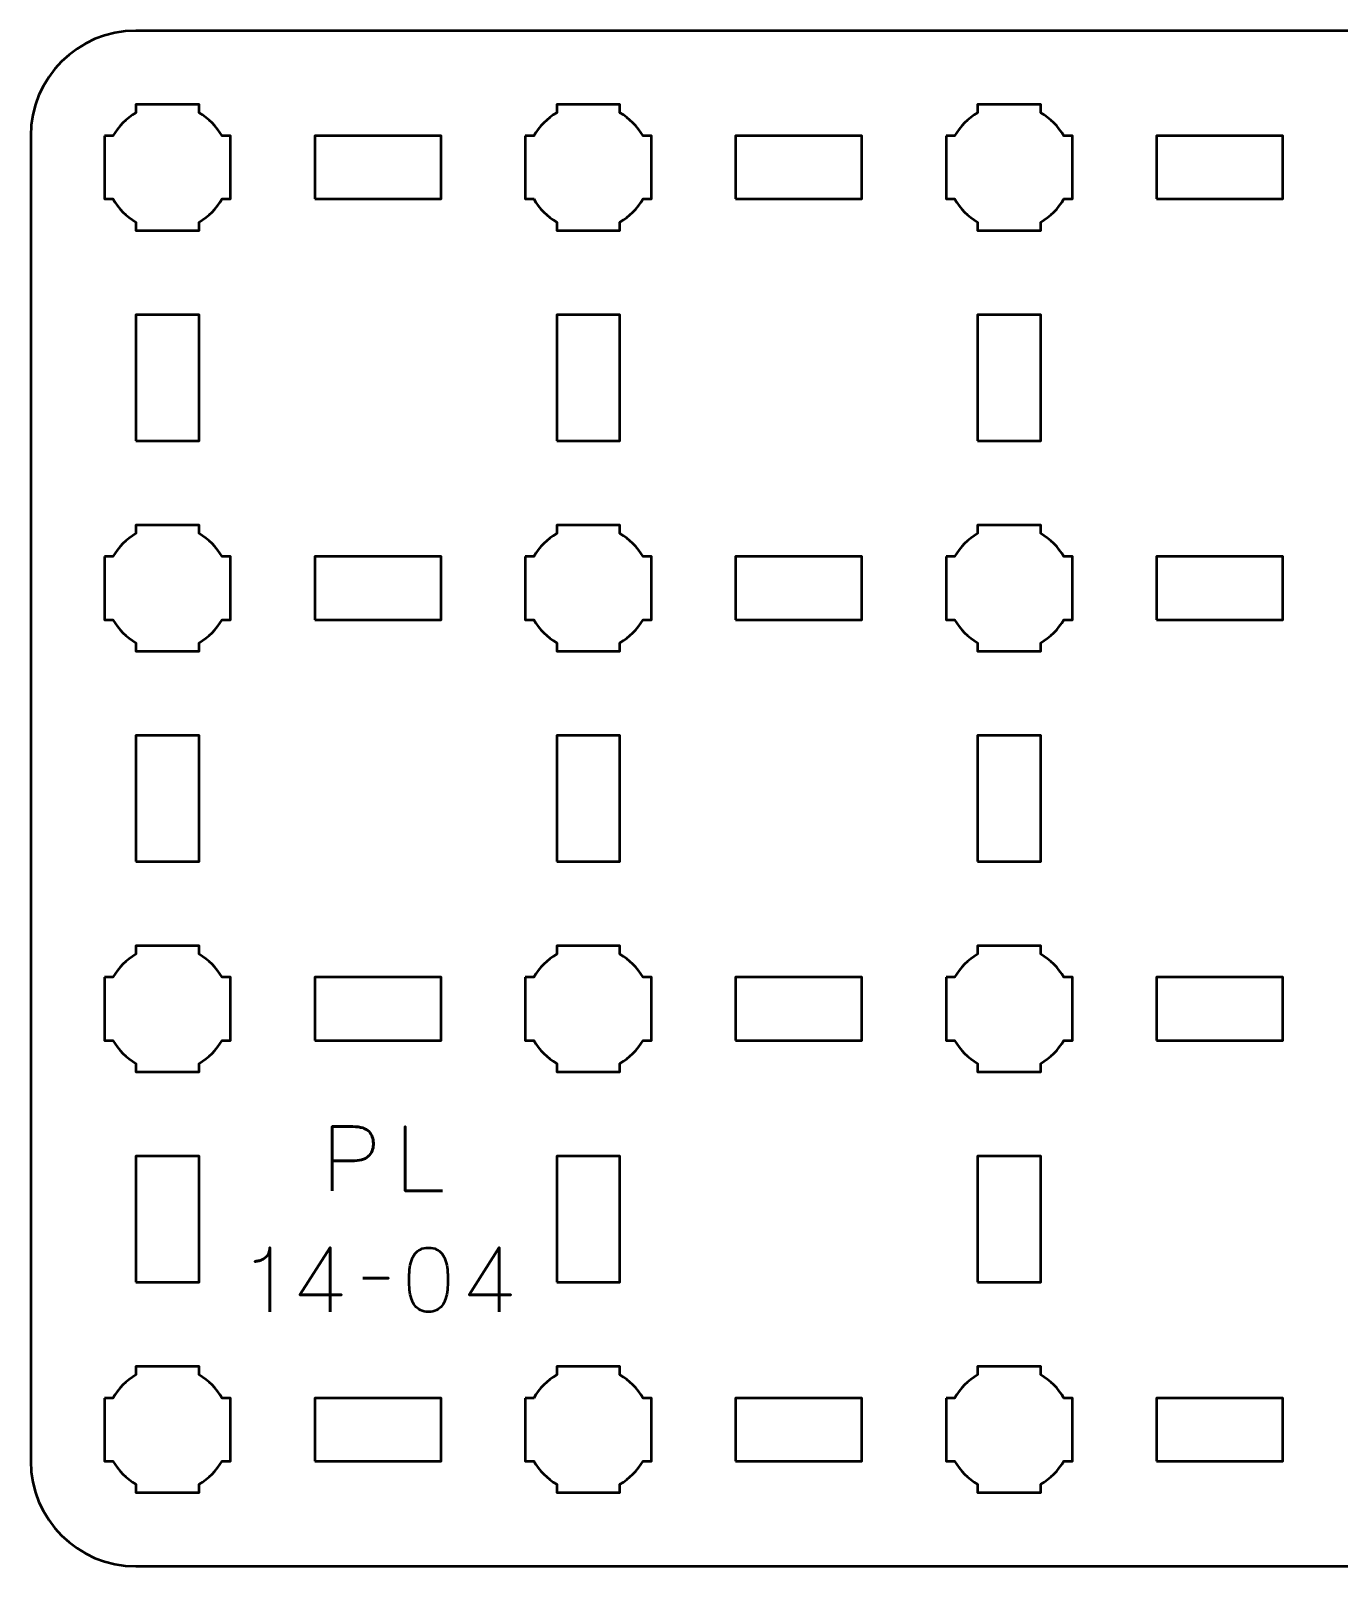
# Model space of a CAD drawing. Header units: centimetres. Extents: x -24.1 to 3.1, y -18.5 to -11.2.
# Drawn here: x -24.15 to -17.93, y -18.5 to -11.2 of the extents above; entities that cross this region are included whole.
import ezdxf

# ---------------------------------------------------------------- set-up
doc = ezdxf.new("R2010")
doc.units = ezdxf.units.CM
doc.header["$MEASUREMENT"] = 0
doc.layers.add('Layer 1', color=7, linetype='Continuous')

msp = doc.modelspace()

# ---------------------------------------------------------------- linework, layer by layer
at = {"layer": 'Layer 1', "lineweight": 53}
for points in [[(-22.8, -12), (-22.2, -12), (-22.2, -11.7), (-22.8, -11.7), (-22.8, -12)], [(-20.8, -12), (-20.2, -12), (-20.2, -11.7), (-20.8, -11.7), (-20.8, -12)], [(-18.8, -12), (-18.2, -12), (-18.2, -11.7), (-18.8, -11.7), (-18.8, -12)], [(-23.65, -13.15), (-23.35, -13.15), (-23.35, -12.55), (-23.65, -12.55), (-23.65, -13.15)], [(-21.65, -13.15), (-21.35, -13.15), (-21.35, -12.55), (-21.65, -12.55), (-21.65, -13.15)], [(-19.65, -13.15), (-19.35, -13.15), (-19.35, -12.55), (-19.65, -12.55), (-19.65, -13.15)], [(-22.8, -14), (-22.2, -14), (-22.2, -13.7), (-22.8, -13.7), (-22.8, -14)], [(-20.8, -14), (-20.2, -14), (-20.2, -13.7), (-20.8, -13.7), (-20.8, -14)], [(-18.8, -14), (-18.2, -14), (-18.2, -13.7), (-18.8, -13.7), (-18.8, -14)], [(-23.65, -15.15), (-23.35, -15.15), (-23.35, -14.55), (-23.65, -14.55), (-23.65, -15.15)], [(-21.65, -15.15), (-21.35, -15.15), (-21.35, -14.55), (-21.65, -14.55), (-21.65, -15.15)], [(-19.65, -15.15), (-19.35, -15.15), (-19.35, -14.55), (-19.65, -14.55), (-19.65, -15.15)], [(-22.8, -16), (-22.2, -16), (-22.2, -15.7), (-22.8, -15.7), (-22.8, -16)], [(-20.8, -16), (-20.2, -16), (-20.2, -15.7), (-20.8, -15.7), (-20.8, -16)], [(-18.8, -16), (-18.2, -16), (-18.2, -15.7), (-18.8, -15.7), (-18.8, -16)], [(-23.65, -17.15), (-23.35, -17.15), (-23.35, -16.55), (-23.65, -16.55), (-23.65, -17.15)], [(-21.65, -17.15), (-21.35, -17.15), (-21.35, -16.55), (-21.65, -16.55), (-21.65, -17.15)], [(-19.65, -17.15), (-19.35, -17.15), (-19.35, -16.55), (-19.65, -16.55), (-19.65, -17.15)], [(-22.8, -18), (-22.2, -18), (-22.2, -17.7), (-22.8, -17.7), (-22.8, -18)], [(-20.8, -18), (-20.2, -18), (-20.2, -17.7), (-20.8, -17.7), (-20.8, -18)], [(-18.8, -18), (-18.2, -18), (-18.2, -17.7), (-18.8, -17.7), (-18.8, -18)]]:
    msp.add_lwpolyline(points, close=True, dxfattribs=at)
for points, knots in [([(-24.15, -18), (-24.15, -18), (-24.15, -11.7), (-24.15, -11.7), (-24.15, -11.7), (-24.15, -11.42391), (-23.92609, -11.2), (-23.65, -11.2), (-23.65, -11.2), (-23.65, -11.2), (2.65, -11.2), (2.65, -11.2), (2.65, -11.2), (2.92609, -11.2), (3.15, -11.42391), (3.15, -11.7), (3.15, -11.7), (3.15, -11.7), (3.15, -18), (3.15, -18), (3.15, -18), (3.15, -18.27609), (2.92609, -18.5), (2.65, -18.5), (2.65, -18.5), (2.65, -18.5), (-23.65, -18.5), (-23.65, -18.5), (-23.65, -18.5), (-23.92609, -18.5), (-24.15, -18.27609), (-24.15, -18)], [0, 0, 0, 0, 0.125, 0.125, 0.125, 0.125, 0.25, 0.25, 0.25, 0.25, 0.375, 0.375, 0.375, 0.375, 0.5, 0.5, 0.5, 0.5, 0.625, 0.625, 0.625, 0.625, 0.75, 0.75, 0.75, 0.75, 0.875, 0.875, 0.875, 0.875, 1, 1, 1, 1]), ([(-23.8, -11.7), (-23.8, -11.7), (-23.75985, -11.7), (-23.75985, -11.7), (-23.75985, -11.7), (-23.7335, -11.65447), (-23.69553, -11.6165), (-23.65, -11.59015), (-23.65, -11.59015), (-23.65, -11.59015), (-23.65, -11.55), (-23.65, -11.55), (-23.65, -11.55), (-23.65, -11.55), (-23.5, -11.55), (-23.5, -11.55), (-23.5, -11.55), (-23.5, -11.55), (-23.35, -11.55), (-23.35, -11.55), (-23.35, -11.55), (-23.35, -11.55), (-23.35, -11.59015), (-23.35, -11.59015), (-23.35, -11.59015), (-23.30447, -11.6165), (-23.2665, -11.65447), (-23.24015, -11.7), (-23.24015, -11.7), (-23.24015, -11.7), (-23.2, -11.7), (-23.2, -11.7), (-23.2, -11.7), (-23.2, -11.7), (-23.2, -11.85), (-23.2, -11.85), (-23.2, -11.85), (-23.2, -11.85), (-23.2, -12), (-23.2, -12), (-23.2, -12), (-23.2, -12), (-23.24015, -12), (-23.24015, -12), (-23.24015, -12), (-23.2665, -12.04553), (-23.30447, -12.0835), (-23.35, -12.10985), (-23.35, -12.10985), (-23.35, -12.10985), (-23.35, -12.15), (-23.35, -12.15), (-23.35, -12.15), (-23.35, -12.15), (-23.5, -12.15), (-23.5, -12.15), (-23.5, -12.15), (-23.5, -12.15), (-23.65, -12.15), (-23.65, -12.15), (-23.65, -12.15), (-23.65, -12.15), (-23.65, -12.10985), (-23.65, -12.10985), (-23.65, -12.10985), (-23.69553, -12.0835), (-23.7335, -12.04553), (-23.75985, -12), (-23.75985, -12), (-23.75985, -12), (-23.8, -12), (-23.8, -12), (-23.8, -12), (-23.8, -12), (-23.8, -11.85), (-23.8, -11.85), (-23.8, -11.85), (-23.8, -11.85), (-23.8, -11.7), (-23.8, -11.7)], [0, 0, 0, 0, 0.05, 0.05, 0.05, 0.05, 0.1, 0.1, 0.1, 0.1, 0.15, 0.15, 0.15, 0.15, 0.2, 0.2, 0.2, 0.2, 0.25, 0.25, 0.25, 0.25, 0.3, 0.3, 0.3, 0.3, 0.35, 0.35, 0.35, 0.35, 0.4, 0.4, 0.4, 0.4, 0.45, 0.45, 0.45, 0.45, 0.5, 0.5, 0.5, 0.5, 0.55, 0.55, 0.55, 0.55, 0.6, 0.6, 0.6, 0.6, 0.65, 0.65, 0.65, 0.65, 0.7, 0.7, 0.7, 0.7, 0.75, 0.75, 0.75, 0.75, 0.8, 0.8, 0.8, 0.8, 0.85, 0.85, 0.85, 0.85, 0.9, 0.9, 0.9, 0.9, 0.95, 0.95, 0.95, 0.95, 1, 1, 1, 1]), ([(-21.8, -11.7), (-21.8, -11.7), (-21.75985, -11.7), (-21.75985, -11.7), (-21.75985, -11.7), (-21.7335, -11.65447), (-21.69553, -11.6165), (-21.65, -11.59015), (-21.65, -11.59015), (-21.65, -11.59015), (-21.65, -11.55), (-21.65, -11.55), (-21.65, -11.55), (-21.65, -11.55), (-21.5, -11.55), (-21.5, -11.55), (-21.5, -11.55), (-21.5, -11.55), (-21.35, -11.55), (-21.35, -11.55), (-21.35, -11.55), (-21.35, -11.55), (-21.35, -11.59015), (-21.35, -11.59015), (-21.35, -11.59015), (-21.30447, -11.6165), (-21.2665, -11.65447), (-21.24015, -11.7), (-21.24015, -11.7), (-21.24015, -11.7), (-21.2, -11.7), (-21.2, -11.7), (-21.2, -11.7), (-21.2, -11.7), (-21.2, -11.85), (-21.2, -11.85), (-21.2, -11.85), (-21.2, -11.85), (-21.2, -12), (-21.2, -12), (-21.2, -12), (-21.2, -12), (-21.24015, -12), (-21.24015, -12), (-21.24015, -12), (-21.2665, -12.04553), (-21.30447, -12.0835), (-21.35, -12.10985), (-21.35, -12.10985), (-21.35, -12.10985), (-21.35, -12.15), (-21.35, -12.15), (-21.35, -12.15), (-21.35, -12.15), (-21.5, -12.15), (-21.5, -12.15), (-21.5, -12.15), (-21.5, -12.15), (-21.65, -12.15), (-21.65, -12.15), (-21.65, -12.15), (-21.65, -12.15), (-21.65, -12.10985), (-21.65, -12.10985), (-21.65, -12.10985), (-21.69553, -12.0835), (-21.7335, -12.04553), (-21.75985, -12), (-21.75985, -12), (-21.75985, -12), (-21.8, -12), (-21.8, -12), (-21.8, -12), (-21.8, -12), (-21.8, -11.85), (-21.8, -11.85), (-21.8, -11.85), (-21.8, -11.85), (-21.8, -11.7), (-21.8, -11.7)], [0, 0, 0, 0, 0.05, 0.05, 0.05, 0.05, 0.1, 0.1, 0.1, 0.1, 0.15, 0.15, 0.15, 0.15, 0.2, 0.2, 0.2, 0.2, 0.25, 0.25, 0.25, 0.25, 0.3, 0.3, 0.3, 0.3, 0.35, 0.35, 0.35, 0.35, 0.4, 0.4, 0.4, 0.4, 0.45, 0.45, 0.45, 0.45, 0.5, 0.5, 0.5, 0.5, 0.55, 0.55, 0.55, 0.55, 0.6, 0.6, 0.6, 0.6, 0.65, 0.65, 0.65, 0.65, 0.7, 0.7, 0.7, 0.7, 0.75, 0.75, 0.75, 0.75, 0.8, 0.8, 0.8, 0.8, 0.85, 0.85, 0.85, 0.85, 0.9, 0.9, 0.9, 0.9, 0.95, 0.95, 0.95, 0.95, 1, 1, 1, 1]), ([(-19.8, -11.7), (-19.8, -11.7), (-19.75985, -11.7), (-19.75985, -11.7), (-19.75985, -11.7), (-19.7335, -11.65447), (-19.69553, -11.6165), (-19.65, -11.59015), (-19.65, -11.59015), (-19.65, -11.59015), (-19.65, -11.55), (-19.65, -11.55), (-19.65, -11.55), (-19.65, -11.55), (-19.5, -11.55), (-19.5, -11.55), (-19.5, -11.55), (-19.5, -11.55), (-19.35, -11.55), (-19.35, -11.55), (-19.35, -11.55), (-19.35, -11.55), (-19.35, -11.59015), (-19.35, -11.59015), (-19.35, -11.59015), (-19.30447, -11.6165), (-19.2665, -11.65447), (-19.24015, -11.7), (-19.24015, -11.7), (-19.24015, -11.7), (-19.2, -11.7), (-19.2, -11.7), (-19.2, -11.7), (-19.2, -11.7), (-19.2, -11.85), (-19.2, -11.85), (-19.2, -11.85), (-19.2, -11.85), (-19.2, -12), (-19.2, -12), (-19.2, -12), (-19.2, -12), (-19.24015, -12), (-19.24015, -12), (-19.24015, -12), (-19.2665, -12.04553), (-19.30447, -12.0835), (-19.35, -12.10985), (-19.35, -12.10985), (-19.35, -12.10985), (-19.35, -12.15), (-19.35, -12.15), (-19.35, -12.15), (-19.35, -12.15), (-19.5, -12.15), (-19.5, -12.15), (-19.5, -12.15), (-19.5, -12.15), (-19.65, -12.15), (-19.65, -12.15), (-19.65, -12.15), (-19.65, -12.15), (-19.65, -12.10985), (-19.65, -12.10985), (-19.65, -12.10985), (-19.69553, -12.0835), (-19.7335, -12.04553), (-19.75985, -12), (-19.75985, -12), (-19.75985, -12), (-19.8, -12), (-19.8, -12), (-19.8, -12), (-19.8, -12), (-19.8, -11.85), (-19.8, -11.85), (-19.8, -11.85), (-19.8, -11.85), (-19.8, -11.7), (-19.8, -11.7)], [0, 0, 0, 0, 0.05, 0.05, 0.05, 0.05, 0.1, 0.1, 0.1, 0.1, 0.15, 0.15, 0.15, 0.15, 0.2, 0.2, 0.2, 0.2, 0.25, 0.25, 0.25, 0.25, 0.3, 0.3, 0.3, 0.3, 0.35, 0.35, 0.35, 0.35, 0.4, 0.4, 0.4, 0.4, 0.45, 0.45, 0.45, 0.45, 0.5, 0.5, 0.5, 0.5, 0.55, 0.55, 0.55, 0.55, 0.6, 0.6, 0.6, 0.6, 0.65, 0.65, 0.65, 0.65, 0.7, 0.7, 0.7, 0.7, 0.75, 0.75, 0.75, 0.75, 0.8, 0.8, 0.8, 0.8, 0.85, 0.85, 0.85, 0.85, 0.9, 0.9, 0.9, 0.9, 0.95, 0.95, 0.95, 0.95, 1, 1, 1, 1]), ([(-23.8, -13.7), (-23.8, -13.7), (-23.75985, -13.7), (-23.75985, -13.7), (-23.75985, -13.7), (-23.7335, -13.65447), (-23.69553, -13.6165), (-23.65, -13.59015), (-23.65, -13.59015), (-23.65, -13.59015), (-23.65, -13.55), (-23.65, -13.55), (-23.65, -13.55), (-23.65, -13.55), (-23.5, -13.55), (-23.5, -13.55), (-23.5, -13.55), (-23.5, -13.55), (-23.35, -13.55), (-23.35, -13.55), (-23.35, -13.55), (-23.35, -13.55), (-23.35, -13.59015), (-23.35, -13.59015), (-23.35, -13.59015), (-23.30447, -13.6165), (-23.2665, -13.65447), (-23.24015, -13.7), (-23.24015, -13.7), (-23.24015, -13.7), (-23.2, -13.7), (-23.2, -13.7), (-23.2, -13.7), (-23.2, -13.7), (-23.2, -13.85), (-23.2, -13.85), (-23.2, -13.85), (-23.2, -13.85), (-23.2, -14), (-23.2, -14), (-23.2, -14), (-23.2, -14), (-23.24015, -14), (-23.24015, -14), (-23.24015, -14), (-23.2665, -14.04553), (-23.30447, -14.0835), (-23.35, -14.10985), (-23.35, -14.10985), (-23.35, -14.10985), (-23.35, -14.15), (-23.35, -14.15), (-23.35, -14.15), (-23.35, -14.15), (-23.5, -14.15), (-23.5, -14.15), (-23.5, -14.15), (-23.5, -14.15), (-23.65, -14.15), (-23.65, -14.15), (-23.65, -14.15), (-23.65, -14.15), (-23.65, -14.10985), (-23.65, -14.10985), (-23.65, -14.10985), (-23.69553, -14.0835), (-23.7335, -14.04553), (-23.75985, -14), (-23.75985, -14), (-23.75985, -14), (-23.8, -14), (-23.8, -14), (-23.8, -14), (-23.8, -14), (-23.8, -13.85), (-23.8, -13.85), (-23.8, -13.85), (-23.8, -13.85), (-23.8, -13.7), (-23.8, -13.7)], [0, 0, 0, 0, 0.05, 0.05, 0.05, 0.05, 0.1, 0.1, 0.1, 0.1, 0.15, 0.15, 0.15, 0.15, 0.2, 0.2, 0.2, 0.2, 0.25, 0.25, 0.25, 0.25, 0.3, 0.3, 0.3, 0.3, 0.35, 0.35, 0.35, 0.35, 0.4, 0.4, 0.4, 0.4, 0.45, 0.45, 0.45, 0.45, 0.5, 0.5, 0.5, 0.5, 0.55, 0.55, 0.55, 0.55, 0.6, 0.6, 0.6, 0.6, 0.65, 0.65, 0.65, 0.65, 0.7, 0.7, 0.7, 0.7, 0.75, 0.75, 0.75, 0.75, 0.8, 0.8, 0.8, 0.8, 0.85, 0.85, 0.85, 0.85, 0.9, 0.9, 0.9, 0.9, 0.95, 0.95, 0.95, 0.95, 1, 1, 1, 1]), ([(-21.8, -13.7), (-21.8, -13.7), (-21.75985, -13.7), (-21.75985, -13.7), (-21.75985, -13.7), (-21.7335, -13.65447), (-21.69553, -13.6165), (-21.65, -13.59015), (-21.65, -13.59015), (-21.65, -13.59015), (-21.65, -13.55), (-21.65, -13.55), (-21.65, -13.55), (-21.65, -13.55), (-21.5, -13.55), (-21.5, -13.55), (-21.5, -13.55), (-21.5, -13.55), (-21.35, -13.55), (-21.35, -13.55), (-21.35, -13.55), (-21.35, -13.55), (-21.35, -13.59015), (-21.35, -13.59015), (-21.35, -13.59015), (-21.30447, -13.6165), (-21.2665, -13.65447), (-21.24015, -13.7), (-21.24015, -13.7), (-21.24015, -13.7), (-21.2, -13.7), (-21.2, -13.7), (-21.2, -13.7), (-21.2, -13.7), (-21.2, -13.85), (-21.2, -13.85), (-21.2, -13.85), (-21.2, -13.85), (-21.2, -14), (-21.2, -14), (-21.2, -14), (-21.2, -14), (-21.24015, -14), (-21.24015, -14), (-21.24015, -14), (-21.2665, -14.04553), (-21.30447, -14.0835), (-21.35, -14.10985), (-21.35, -14.10985), (-21.35, -14.10985), (-21.35, -14.15), (-21.35, -14.15), (-21.35, -14.15), (-21.35, -14.15), (-21.5, -14.15), (-21.5, -14.15), (-21.5, -14.15), (-21.5, -14.15), (-21.65, -14.15), (-21.65, -14.15), (-21.65, -14.15), (-21.65, -14.15), (-21.65, -14.10985), (-21.65, -14.10985), (-21.65, -14.10985), (-21.69553, -14.0835), (-21.7335, -14.04553), (-21.75985, -14), (-21.75985, -14), (-21.75985, -14), (-21.8, -14), (-21.8, -14), (-21.8, -14), (-21.8, -14), (-21.8, -13.85), (-21.8, -13.85), (-21.8, -13.85), (-21.8, -13.85), (-21.8, -13.7), (-21.8, -13.7)], [0, 0, 0, 0, 0.05, 0.05, 0.05, 0.05, 0.1, 0.1, 0.1, 0.1, 0.15, 0.15, 0.15, 0.15, 0.2, 0.2, 0.2, 0.2, 0.25, 0.25, 0.25, 0.25, 0.3, 0.3, 0.3, 0.3, 0.35, 0.35, 0.35, 0.35, 0.4, 0.4, 0.4, 0.4, 0.45, 0.45, 0.45, 0.45, 0.5, 0.5, 0.5, 0.5, 0.55, 0.55, 0.55, 0.55, 0.6, 0.6, 0.6, 0.6, 0.65, 0.65, 0.65, 0.65, 0.7, 0.7, 0.7, 0.7, 0.75, 0.75, 0.75, 0.75, 0.8, 0.8, 0.8, 0.8, 0.85, 0.85, 0.85, 0.85, 0.9, 0.9, 0.9, 0.9, 0.95, 0.95, 0.95, 0.95, 1, 1, 1, 1]), ([(-19.8, -13.7), (-19.8, -13.7), (-19.75985, -13.7), (-19.75985, -13.7), (-19.75985, -13.7), (-19.7335, -13.65447), (-19.69553, -13.6165), (-19.65, -13.59015), (-19.65, -13.59015), (-19.65, -13.59015), (-19.65, -13.55), (-19.65, -13.55), (-19.65, -13.55), (-19.65, -13.55), (-19.5, -13.55), (-19.5, -13.55), (-19.5, -13.55), (-19.5, -13.55), (-19.35, -13.55), (-19.35, -13.55), (-19.35, -13.55), (-19.35, -13.55), (-19.35, -13.59015), (-19.35, -13.59015), (-19.35, -13.59015), (-19.30447, -13.6165), (-19.2665, -13.65447), (-19.24015, -13.7), (-19.24015, -13.7), (-19.24015, -13.7), (-19.2, -13.7), (-19.2, -13.7), (-19.2, -13.7), (-19.2, -13.7), (-19.2, -13.85), (-19.2, -13.85), (-19.2, -13.85), (-19.2, -13.85), (-19.2, -14), (-19.2, -14), (-19.2, -14), (-19.2, -14), (-19.24015, -14), (-19.24015, -14), (-19.24015, -14), (-19.2665, -14.04553), (-19.30447, -14.0835), (-19.35, -14.10985), (-19.35, -14.10985), (-19.35, -14.10985), (-19.35, -14.15), (-19.35, -14.15), (-19.35, -14.15), (-19.35, -14.15), (-19.5, -14.15), (-19.5, -14.15), (-19.5, -14.15), (-19.5, -14.15), (-19.65, -14.15), (-19.65, -14.15), (-19.65, -14.15), (-19.65, -14.15), (-19.65, -14.10985), (-19.65, -14.10985), (-19.65, -14.10985), (-19.69553, -14.0835), (-19.7335, -14.04553), (-19.75985, -14), (-19.75985, -14), (-19.75985, -14), (-19.8, -14), (-19.8, -14), (-19.8, -14), (-19.8, -14), (-19.8, -13.85), (-19.8, -13.85), (-19.8, -13.85), (-19.8, -13.85), (-19.8, -13.7), (-19.8, -13.7)], [0, 0, 0, 0, 0.05, 0.05, 0.05, 0.05, 0.1, 0.1, 0.1, 0.1, 0.15, 0.15, 0.15, 0.15, 0.2, 0.2, 0.2, 0.2, 0.25, 0.25, 0.25, 0.25, 0.3, 0.3, 0.3, 0.3, 0.35, 0.35, 0.35, 0.35, 0.4, 0.4, 0.4, 0.4, 0.45, 0.45, 0.45, 0.45, 0.5, 0.5, 0.5, 0.5, 0.55, 0.55, 0.55, 0.55, 0.6, 0.6, 0.6, 0.6, 0.65, 0.65, 0.65, 0.65, 0.7, 0.7, 0.7, 0.7, 0.75, 0.75, 0.75, 0.75, 0.8, 0.8, 0.8, 0.8, 0.85, 0.85, 0.85, 0.85, 0.9, 0.9, 0.9, 0.9, 0.95, 0.95, 0.95, 0.95, 1, 1, 1, 1]), ([(-23.8, -15.7), (-23.8, -15.7), (-23.75985, -15.7), (-23.75985, -15.7), (-23.75985, -15.7), (-23.7335, -15.65447), (-23.69553, -15.6165), (-23.65, -15.59015), (-23.65, -15.59015), (-23.65, -15.59015), (-23.65, -15.55), (-23.65, -15.55), (-23.65, -15.55), (-23.65, -15.55), (-23.5, -15.55), (-23.5, -15.55), (-23.5, -15.55), (-23.5, -15.55), (-23.35, -15.55), (-23.35, -15.55), (-23.35, -15.55), (-23.35, -15.55), (-23.35, -15.59015), (-23.35, -15.59015), (-23.35, -15.59015), (-23.30447, -15.6165), (-23.2665, -15.65447), (-23.24015, -15.7), (-23.24015, -15.7), (-23.24015, -15.7), (-23.2, -15.7), (-23.2, -15.7), (-23.2, -15.7), (-23.2, -15.7), (-23.2, -15.85), (-23.2, -15.85), (-23.2, -15.85), (-23.2, -15.85), (-23.2, -16), (-23.2, -16), (-23.2, -16), (-23.2, -16), (-23.24015, -16), (-23.24015, -16), (-23.24015, -16), (-23.2665, -16.04553), (-23.30447, -16.0835), (-23.35, -16.10985), (-23.35, -16.10985), (-23.35, -16.10985), (-23.35, -16.15), (-23.35, -16.15), (-23.35, -16.15), (-23.35, -16.15), (-23.5, -16.15), (-23.5, -16.15), (-23.5, -16.15), (-23.5, -16.15), (-23.65, -16.15), (-23.65, -16.15), (-23.65, -16.15), (-23.65, -16.15), (-23.65, -16.10985), (-23.65, -16.10985), (-23.65, -16.10985), (-23.69553, -16.0835), (-23.7335, -16.04553), (-23.75985, -16), (-23.75985, -16), (-23.75985, -16), (-23.8, -16), (-23.8, -16), (-23.8, -16), (-23.8, -16), (-23.8, -15.85), (-23.8, -15.85), (-23.8, -15.85), (-23.8, -15.85), (-23.8, -15.7), (-23.8, -15.7)], [0, 0, 0, 0, 0.05, 0.05, 0.05, 0.05, 0.1, 0.1, 0.1, 0.1, 0.15, 0.15, 0.15, 0.15, 0.2, 0.2, 0.2, 0.2, 0.25, 0.25, 0.25, 0.25, 0.3, 0.3, 0.3, 0.3, 0.35, 0.35, 0.35, 0.35, 0.4, 0.4, 0.4, 0.4, 0.45, 0.45, 0.45, 0.45, 0.5, 0.5, 0.5, 0.5, 0.55, 0.55, 0.55, 0.55, 0.6, 0.6, 0.6, 0.6, 0.65, 0.65, 0.65, 0.65, 0.7, 0.7, 0.7, 0.7, 0.75, 0.75, 0.75, 0.75, 0.8, 0.8, 0.8, 0.8, 0.85, 0.85, 0.85, 0.85, 0.9, 0.9, 0.9, 0.9, 0.95, 0.95, 0.95, 0.95, 1, 1, 1, 1]), ([(-21.8, -15.7), (-21.8, -15.7), (-21.75985, -15.7), (-21.75985, -15.7), (-21.75985, -15.7), (-21.7335, -15.65447), (-21.69553, -15.6165), (-21.65, -15.59015), (-21.65, -15.59015), (-21.65, -15.59015), (-21.65, -15.55), (-21.65, -15.55), (-21.65, -15.55), (-21.65, -15.55), (-21.5, -15.55), (-21.5, -15.55), (-21.5, -15.55), (-21.5, -15.55), (-21.35, -15.55), (-21.35, -15.55), (-21.35, -15.55), (-21.35, -15.55), (-21.35, -15.59015), (-21.35, -15.59015), (-21.35, -15.59015), (-21.30447, -15.6165), (-21.2665, -15.65447), (-21.24015, -15.7), (-21.24015, -15.7), (-21.24015, -15.7), (-21.2, -15.7), (-21.2, -15.7), (-21.2, -15.7), (-21.2, -15.7), (-21.2, -15.85), (-21.2, -15.85), (-21.2, -15.85), (-21.2, -15.85), (-21.2, -16), (-21.2, -16), (-21.2, -16), (-21.2, -16), (-21.24015, -16), (-21.24015, -16), (-21.24015, -16), (-21.2665, -16.04553), (-21.30447, -16.0835), (-21.35, -16.10985), (-21.35, -16.10985), (-21.35, -16.10985), (-21.35, -16.15), (-21.35, -16.15), (-21.35, -16.15), (-21.35, -16.15), (-21.5, -16.15), (-21.5, -16.15), (-21.5, -16.15), (-21.5, -16.15), (-21.65, -16.15), (-21.65, -16.15), (-21.65, -16.15), (-21.65, -16.15), (-21.65, -16.10985), (-21.65, -16.10985), (-21.65, -16.10985), (-21.69553, -16.0835), (-21.7335, -16.04553), (-21.75985, -16), (-21.75985, -16), (-21.75985, -16), (-21.8, -16), (-21.8, -16), (-21.8, -16), (-21.8, -16), (-21.8, -15.85), (-21.8, -15.85), (-21.8, -15.85), (-21.8, -15.85), (-21.8, -15.7), (-21.8, -15.7)], [0, 0, 0, 0, 0.05, 0.05, 0.05, 0.05, 0.1, 0.1, 0.1, 0.1, 0.15, 0.15, 0.15, 0.15, 0.2, 0.2, 0.2, 0.2, 0.25, 0.25, 0.25, 0.25, 0.3, 0.3, 0.3, 0.3, 0.35, 0.35, 0.35, 0.35, 0.4, 0.4, 0.4, 0.4, 0.45, 0.45, 0.45, 0.45, 0.5, 0.5, 0.5, 0.5, 0.55, 0.55, 0.55, 0.55, 0.6, 0.6, 0.6, 0.6, 0.65, 0.65, 0.65, 0.65, 0.7, 0.7, 0.7, 0.7, 0.75, 0.75, 0.75, 0.75, 0.8, 0.8, 0.8, 0.8, 0.85, 0.85, 0.85, 0.85, 0.9, 0.9, 0.9, 0.9, 0.95, 0.95, 0.95, 0.95, 1, 1, 1, 1]), ([(-19.8, -15.7), (-19.8, -15.7), (-19.75985, -15.7), (-19.75985, -15.7), (-19.75985, -15.7), (-19.7335, -15.65447), (-19.69553, -15.6165), (-19.65, -15.59015), (-19.65, -15.59015), (-19.65, -15.59015), (-19.65, -15.55), (-19.65, -15.55), (-19.65, -15.55), (-19.65, -15.55), (-19.5, -15.55), (-19.5, -15.55), (-19.5, -15.55), (-19.5, -15.55), (-19.35, -15.55), (-19.35, -15.55), (-19.35, -15.55), (-19.35, -15.55), (-19.35, -15.59015), (-19.35, -15.59015), (-19.35, -15.59015), (-19.30447, -15.6165), (-19.2665, -15.65447), (-19.24015, -15.7), (-19.24015, -15.7), (-19.24015, -15.7), (-19.2, -15.7), (-19.2, -15.7), (-19.2, -15.7), (-19.2, -15.7), (-19.2, -15.85), (-19.2, -15.85), (-19.2, -15.85), (-19.2, -15.85), (-19.2, -16), (-19.2, -16), (-19.2, -16), (-19.2, -16), (-19.24015, -16), (-19.24015, -16), (-19.24015, -16), (-19.2665, -16.04553), (-19.30447, -16.0835), (-19.35, -16.10985), (-19.35, -16.10985), (-19.35, -16.10985), (-19.35, -16.15), (-19.35, -16.15), (-19.35, -16.15), (-19.35, -16.15), (-19.5, -16.15), (-19.5, -16.15), (-19.5, -16.15), (-19.5, -16.15), (-19.65, -16.15), (-19.65, -16.15), (-19.65, -16.15), (-19.65, -16.15), (-19.65, -16.10985), (-19.65, -16.10985), (-19.65, -16.10985), (-19.69553, -16.0835), (-19.7335, -16.04553), (-19.75985, -16), (-19.75985, -16), (-19.75985, -16), (-19.8, -16), (-19.8, -16), (-19.8, -16), (-19.8, -16), (-19.8, -15.85), (-19.8, -15.85), (-19.8, -15.85), (-19.8, -15.85), (-19.8, -15.7), (-19.8, -15.7)], [0, 0, 0, 0, 0.05, 0.05, 0.05, 0.05, 0.1, 0.1, 0.1, 0.1, 0.15, 0.15, 0.15, 0.15, 0.2, 0.2, 0.2, 0.2, 0.25, 0.25, 0.25, 0.25, 0.3, 0.3, 0.3, 0.3, 0.35, 0.35, 0.35, 0.35, 0.4, 0.4, 0.4, 0.4, 0.45, 0.45, 0.45, 0.45, 0.5, 0.5, 0.5, 0.5, 0.55, 0.55, 0.55, 0.55, 0.6, 0.6, 0.6, 0.6, 0.65, 0.65, 0.65, 0.65, 0.7, 0.7, 0.7, 0.7, 0.75, 0.75, 0.75, 0.75, 0.8, 0.8, 0.8, 0.8, 0.85, 0.85, 0.85, 0.85, 0.9, 0.9, 0.9, 0.9, 0.95, 0.95, 0.95, 0.95, 1, 1, 1, 1]), ([(-23.8, -17.7), (-23.8, -17.7), (-23.75985, -17.7), (-23.75985, -17.7), (-23.75985, -17.7), (-23.7335, -17.65447), (-23.69553, -17.6165), (-23.65, -17.59015), (-23.65, -17.59015), (-23.65, -17.59015), (-23.65, -17.55), (-23.65, -17.55), (-23.65, -17.55), (-23.65, -17.55), (-23.5, -17.55), (-23.5, -17.55), (-23.5, -17.55), (-23.5, -17.55), (-23.35, -17.55), (-23.35, -17.55), (-23.35, -17.55), (-23.35, -17.55), (-23.35, -17.59015), (-23.35, -17.59015), (-23.35, -17.59015), (-23.30447, -17.6165), (-23.2665, -17.65447), (-23.24015, -17.7), (-23.24015, -17.7), (-23.24015, -17.7), (-23.2, -17.7), (-23.2, -17.7), (-23.2, -17.7), (-23.2, -17.7), (-23.2, -17.85), (-23.2, -17.85), (-23.2, -17.85), (-23.2, -17.85), (-23.2, -18), (-23.2, -18), (-23.2, -18), (-23.2, -18), (-23.24015, -18), (-23.24015, -18), (-23.24015, -18), (-23.2665, -18.04553), (-23.30447, -18.0835), (-23.35, -18.10985), (-23.35, -18.10985), (-23.35, -18.10985), (-23.35, -18.15), (-23.35, -18.15), (-23.35, -18.15), (-23.35, -18.15), (-23.5, -18.15), (-23.5, -18.15), (-23.5, -18.15), (-23.5, -18.15), (-23.65, -18.15), (-23.65, -18.15), (-23.65, -18.15), (-23.65, -18.15), (-23.65, -18.10985), (-23.65, -18.10985), (-23.65, -18.10985), (-23.69553, -18.0835), (-23.7335, -18.04553), (-23.75985, -18), (-23.75985, -18), (-23.75985, -18), (-23.8, -18), (-23.8, -18), (-23.8, -18), (-23.8, -18), (-23.8, -17.85), (-23.8, -17.85), (-23.8, -17.85), (-23.8, -17.85), (-23.8, -17.7), (-23.8, -17.7)], [0, 0, 0, 0, 0.05, 0.05, 0.05, 0.05, 0.1, 0.1, 0.1, 0.1, 0.15, 0.15, 0.15, 0.15, 0.2, 0.2, 0.2, 0.2, 0.25, 0.25, 0.25, 0.25, 0.3, 0.3, 0.3, 0.3, 0.35, 0.35, 0.35, 0.35, 0.4, 0.4, 0.4, 0.4, 0.45, 0.45, 0.45, 0.45, 0.5, 0.5, 0.5, 0.5, 0.55, 0.55, 0.55, 0.55, 0.6, 0.6, 0.6, 0.6, 0.65, 0.65, 0.65, 0.65, 0.7, 0.7, 0.7, 0.7, 0.75, 0.75, 0.75, 0.75, 0.8, 0.8, 0.8, 0.8, 0.85, 0.85, 0.85, 0.85, 0.9, 0.9, 0.9, 0.9, 0.95, 0.95, 0.95, 0.95, 1, 1, 1, 1]), ([(-21.8, -17.7), (-21.8, -17.7), (-21.75985, -17.7), (-21.75985, -17.7), (-21.75985, -17.7), (-21.7335, -17.65447), (-21.69553, -17.6165), (-21.65, -17.59015), (-21.65, -17.59015), (-21.65, -17.59015), (-21.65, -17.55), (-21.65, -17.55), (-21.65, -17.55), (-21.65, -17.55), (-21.5, -17.55), (-21.5, -17.55), (-21.5, -17.55), (-21.5, -17.55), (-21.35, -17.55), (-21.35, -17.55), (-21.35, -17.55), (-21.35, -17.55), (-21.35, -17.59015), (-21.35, -17.59015), (-21.35, -17.59015), (-21.30447, -17.6165), (-21.2665, -17.65447), (-21.24015, -17.7), (-21.24015, -17.7), (-21.24015, -17.7), (-21.2, -17.7), (-21.2, -17.7), (-21.2, -17.7), (-21.2, -17.7), (-21.2, -17.85), (-21.2, -17.85), (-21.2, -17.85), (-21.2, -17.85), (-21.2, -18), (-21.2, -18), (-21.2, -18), (-21.2, -18), (-21.24015, -18), (-21.24015, -18), (-21.24015, -18), (-21.2665, -18.04553), (-21.30447, -18.0835), (-21.35, -18.10985), (-21.35, -18.10985), (-21.35, -18.10985), (-21.35, -18.15), (-21.35, -18.15), (-21.35, -18.15), (-21.35, -18.15), (-21.5, -18.15), (-21.5, -18.15), (-21.5, -18.15), (-21.5, -18.15), (-21.65, -18.15), (-21.65, -18.15), (-21.65, -18.15), (-21.65, -18.15), (-21.65, -18.10985), (-21.65, -18.10985), (-21.65, -18.10985), (-21.69553, -18.0835), (-21.7335, -18.04553), (-21.75985, -18), (-21.75985, -18), (-21.75985, -18), (-21.8, -18), (-21.8, -18), (-21.8, -18), (-21.8, -18), (-21.8, -17.85), (-21.8, -17.85), (-21.8, -17.85), (-21.8, -17.85), (-21.8, -17.7), (-21.8, -17.7)], [0, 0, 0, 0, 0.05, 0.05, 0.05, 0.05, 0.1, 0.1, 0.1, 0.1, 0.15, 0.15, 0.15, 0.15, 0.2, 0.2, 0.2, 0.2, 0.25, 0.25, 0.25, 0.25, 0.3, 0.3, 0.3, 0.3, 0.35, 0.35, 0.35, 0.35, 0.4, 0.4, 0.4, 0.4, 0.45, 0.45, 0.45, 0.45, 0.5, 0.5, 0.5, 0.5, 0.55, 0.55, 0.55, 0.55, 0.6, 0.6, 0.6, 0.6, 0.65, 0.65, 0.65, 0.65, 0.7, 0.7, 0.7, 0.7, 0.75, 0.75, 0.75, 0.75, 0.8, 0.8, 0.8, 0.8, 0.85, 0.85, 0.85, 0.85, 0.9, 0.9, 0.9, 0.9, 0.95, 0.95, 0.95, 0.95, 1, 1, 1, 1]), ([(-19.8, -17.7), (-19.8, -17.7), (-19.75985, -17.7), (-19.75985, -17.7), (-19.75985, -17.7), (-19.7335, -17.65447), (-19.69553, -17.6165), (-19.65, -17.59015), (-19.65, -17.59015), (-19.65, -17.59015), (-19.65, -17.55), (-19.65, -17.55), (-19.65, -17.55), (-19.65, -17.55), (-19.5, -17.55), (-19.5, -17.55), (-19.5, -17.55), (-19.5, -17.55), (-19.35, -17.55), (-19.35, -17.55), (-19.35, -17.55), (-19.35, -17.55), (-19.35, -17.59015), (-19.35, -17.59015), (-19.35, -17.59015), (-19.30447, -17.6165), (-19.2665, -17.65447), (-19.24015, -17.7), (-19.24015, -17.7), (-19.24015, -17.7), (-19.2, -17.7), (-19.2, -17.7), (-19.2, -17.7), (-19.2, -17.7), (-19.2, -17.85), (-19.2, -17.85), (-19.2, -17.85), (-19.2, -17.85), (-19.2, -18), (-19.2, -18), (-19.2, -18), (-19.2, -18), (-19.24015, -18), (-19.24015, -18), (-19.24015, -18), (-19.2665, -18.04553), (-19.30447, -18.0835), (-19.35, -18.10985), (-19.35, -18.10985), (-19.35, -18.10985), (-19.35, -18.15), (-19.35, -18.15), (-19.35, -18.15), (-19.35, -18.15), (-19.5, -18.15), (-19.5, -18.15), (-19.5, -18.15), (-19.5, -18.15), (-19.65, -18.15), (-19.65, -18.15), (-19.65, -18.15), (-19.65, -18.15), (-19.65, -18.10985), (-19.65, -18.10985), (-19.65, -18.10985), (-19.69553, -18.0835), (-19.7335, -18.04553), (-19.75985, -18), (-19.75985, -18), (-19.75985, -18), (-19.8, -18), (-19.8, -18), (-19.8, -18), (-19.8, -18), (-19.8, -17.85), (-19.8, -17.85), (-19.8, -17.85), (-19.8, -17.85), (-19.8, -17.7), (-19.8, -17.7)], [0, 0, 0, 0, 0.05, 0.05, 0.05, 0.05, 0.1, 0.1, 0.1, 0.1, 0.15, 0.15, 0.15, 0.15, 0.2, 0.2, 0.2, 0.2, 0.25, 0.25, 0.25, 0.25, 0.3, 0.3, 0.3, 0.3, 0.35, 0.35, 0.35, 0.35, 0.4, 0.4, 0.4, 0.4, 0.45, 0.45, 0.45, 0.45, 0.5, 0.5, 0.5, 0.5, 0.55, 0.55, 0.55, 0.55, 0.6, 0.6, 0.6, 0.6, 0.65, 0.65, 0.65, 0.65, 0.7, 0.7, 0.7, 0.7, 0.75, 0.75, 0.75, 0.75, 0.8, 0.8, 0.8, 0.8, 0.85, 0.85, 0.85, 0.85, 0.9, 0.9, 0.9, 0.9, 0.95, 0.95, 0.95, 0.95, 1, 1, 1, 1])]:
    msp.add_open_spline(points, degree=3, knots=knots, dxfattribs=at)
at = {"layer": 'Layer 1', "color": 5, "lineweight": 53}
for points, knots in [([(-22.71716, -16.71494), (-22.71716, -16.71494), (-22.71716, -16.40972), (-22.71716, -16.40972), (-22.71716, -16.40972), (-22.71716, -16.40972), (-22.61979, -16.40972), (-22.61979, -16.40972), (-22.61979, -16.40972), (-22.60032, -16.40979), (-22.58431, -16.41198), (-22.57168, -16.41621), (-22.57168, -16.41621), (-22.55912, -16.42037), (-22.54924, -16.42616), (-22.54211, -16.4335), (-22.54211, -16.4335), (-22.53499, -16.44076), (-22.52991, -16.44909), (-22.5268, -16.45847), (-22.5268, -16.45847), (-22.52377, -16.46786), (-22.52201, -16.47766), (-22.52158, -16.48804), (-22.52158, -16.48804), (-22.52109, -16.49841), (-22.52229, -16.50857), (-22.52511, -16.51844), (-22.52511, -16.51844), (-22.528, -16.52832), (-22.53287, -16.53728), (-22.53986, -16.54533), (-22.53986, -16.54533), (-22.54677, -16.55337), (-22.55615, -16.55979), (-22.56794, -16.56452), (-22.56794, -16.56452), (-22.57972, -16.56931), (-22.59432, -16.57171), (-22.61175, -16.57185), (-22.61175, -16.57185), (-22.61175, -16.57185), (-22.71716, -16.57185), (-22.71716, -16.57185), (-22.71716, -16.57185), (-22.71716, -16.57185), (-22.61175, -16.57185), (-22.61175, -16.57185), (-22.61175, -16.57185), (-22.59468, -16.57171), (-22.58021, -16.56931), (-22.5685, -16.56452), (-22.5685, -16.56452), (-22.55672, -16.55979), (-22.54733, -16.55337), (-22.54028, -16.54533), (-22.54028, -16.54533), (-22.53329, -16.53728), (-22.52828, -16.52832), (-22.52532, -16.51844), (-22.52532, -16.51844), (-22.52236, -16.50857), (-22.52109, -16.49841), (-22.52158, -16.48804), (-22.52158, -16.48804), (-22.52201, -16.47766), (-22.52377, -16.46786), (-22.52694, -16.45847), (-22.52694, -16.45847), (-22.53005, -16.44909), (-22.53527, -16.44076), (-22.5424, -16.4335), (-22.5424, -16.4335), (-22.54959, -16.42616), (-22.55947, -16.42037), (-22.57203, -16.41621), (-22.57203, -16.41621), (-22.58466, -16.41198), (-22.60053, -16.40979), (-22.61979, -16.40972), (-22.61979, -16.40972), (-22.61979, -16.40972), (-22.71716, -16.40972), (-22.71716, -16.40972), (-22.71716, -16.40972), (-22.71716, -16.40972), (-22.71716, -16.71494), (-22.71716, -16.71494)], [0, 0, 0, 0, 0.0454545, 0.0454545, 0.0454545, 0.0454545, 0.0909091, 0.0909091, 0.0909091, 0.0909091, 0.1363636, 0.1363636, 0.1363636, 0.1363636, 0.1818182, 0.1818182, 0.1818182, 0.1818182, 0.2272727, 0.2272727, 0.2272727, 0.2272727, 0.2727273, 0.2727273, 0.2727273, 0.2727273, 0.3181818, 0.3181818, 0.3181818, 0.3181818, 0.3636364, 0.3636364, 0.3636364, 0.3636364, 0.4090909, 0.4090909, 0.4090909, 0.4090909, 0.4545455, 0.4545455, 0.4545455, 0.4545455, 0.5, 0.5, 0.5, 0.5, 0.5454545, 0.5454545, 0.5454545, 0.5454545, 0.5909091, 0.5909091, 0.5909091, 0.5909091, 0.6363636, 0.6363636, 0.6363636, 0.6363636, 0.6818182, 0.6818182, 0.6818182, 0.6818182, 0.7272727, 0.7272727, 0.7272727, 0.7272727, 0.7727273, 0.7727273, 0.7727273, 0.7727273, 0.8181818, 0.8181818, 0.8181818, 0.8181818, 0.8636364, 0.8636364, 0.8636364, 0.8636364, 0.9090909, 0.9090909, 0.9090909, 0.9090909, 0.9545455, 0.9545455, 0.9545455, 0.9545455, 1, 1, 1, 1]), ([(-22.19266, -16.71494), (-22.19266, -16.71494), (-22.37088, -16.71494), (-22.37088, -16.71494), (-22.37088, -16.71494), (-22.37088, -16.71494), (-22.37088, -16.40972), (-22.37088, -16.40972), (-22.37088, -16.40972), (-22.37088, -16.40972), (-22.37088, -16.71494), (-22.37088, -16.71494), (-22.37088, -16.71494), (-22.37088, -16.71494), (-22.19266, -16.71494), (-22.19266, -16.71494)], [0, 0, 0, 0, 0.25, 0.25, 0.25, 0.25, 0.5, 0.5, 0.5, 0.5, 0.75, 0.75, 0.75, 0.75, 1, 1, 1, 1]), ([(-23.01328, -17.29025), (-23.01328, -17.29025), (-23.01328, -16.98503), (-23.01328, -16.98503), (-23.01328, -16.98503), (-23.01335, -16.9954), (-23.01519, -17.00429), (-23.01872, -17.0117), (-23.01872, -17.0117), (-23.02217, -17.01918), (-23.02676, -17.02532), (-23.0324, -17.03025), (-23.0324, -17.03025), (-23.03805, -17.03519), (-23.04412, -17.03914), (-23.05061, -17.04211), (-23.05061, -17.04211), (-23.0571, -17.045), (-23.06338, -17.04719), (-23.06945, -17.04853), (-23.06945, -17.04853), (-23.07558, -17.04994), (-23.08081, -17.05079), (-23.08525, -17.05107), (-23.08525, -17.05107), (-23.08081, -17.05079), (-23.07558, -17.04994), (-23.06945, -17.04853), (-23.06945, -17.04853), (-23.06338, -17.04719), (-23.0571, -17.045), (-23.05061, -17.04211), (-23.05061, -17.04211), (-23.04412, -17.03914), (-23.03805, -17.03519), (-23.0324, -17.03025), (-23.0324, -17.03025), (-23.02676, -17.02532), (-23.02217, -17.01918), (-23.01872, -17.0117), (-23.01872, -17.0117), (-23.01519, -17.00429), (-23.01335, -16.9954), (-23.01328, -16.98503), (-23.01328, -16.98503), (-23.01328, -16.98503), (-23.01328, -17.29025), (-23.01328, -17.29025)], [0, 0, 0, 0, 0.0833333, 0.0833333, 0.0833333, 0.0833333, 0.1666667, 0.1666667, 0.1666667, 0.1666667, 0.25, 0.25, 0.25, 0.25, 0.3333333, 0.3333333, 0.3333333, 0.3333333, 0.4166667, 0.4166667, 0.4166667, 0.4166667, 0.5, 0.5, 0.5, 0.5, 0.5833333, 0.5833333, 0.5833333, 0.5833333, 0.6666667, 0.6666667, 0.6666667, 0.6666667, 0.75, 0.75, 0.75, 0.75, 0.8333333, 0.8333333, 0.8333333, 0.8333333, 0.9166667, 0.9166667, 0.9166667, 0.9166667, 1, 1, 1, 1]), ([(-22.72712, -17.29025), (-22.72712, -17.29025), (-22.72712, -16.98503), (-22.72712, -16.98503), (-22.72712, -16.98503), (-22.72712, -16.98503), (-22.87105, -17.20897), (-22.87105, -17.20897), (-22.87105, -17.20897), (-22.87105, -17.20897), (-22.67293, -17.20897), (-22.67293, -17.20897), (-22.67293, -17.20897), (-22.67293, -17.20897), (-22.87105, -17.20897), (-22.87105, -17.20897), (-22.87105, -17.20897), (-22.87105, -17.20897), (-22.72712, -16.98503), (-22.72712, -16.98503), (-22.72712, -16.98503), (-22.72712, -16.98503), (-22.72712, -17.29025), (-22.72712, -17.29025)], [0, 0, 0, 0, 0.1666667, 0.1666667, 0.1666667, 0.1666667, 0.3333333, 0.3333333, 0.3333333, 0.3333333, 0.5, 0.5, 0.5, 0.5, 0.6666667, 0.6666667, 0.6666667, 0.6666667, 0.8333333, 0.8333333, 0.8333333, 0.8333333, 1, 1, 1, 1]), ([(-22.25976, -17.29025), (-22.24495, -17.29018), (-22.23218, -17.28757), (-22.22152, -17.28249), (-22.22152, -17.28249), (-22.21094, -17.27741), (-22.20212, -17.27014), (-22.19507, -17.2609), (-22.19507, -17.2609), (-22.18808, -17.25159), (-22.18258, -17.24058), (-22.17849, -17.22788), (-22.17849, -17.22788), (-22.17446, -17.21518), (-22.17157, -17.20128), (-22.16995, -17.18604), (-22.16995, -17.18604), (-22.16825, -17.1708), (-22.16741, -17.15478), (-22.16748, -17.13785), (-22.16748, -17.13785), (-22.16741, -17.12099), (-22.16825, -17.10497), (-22.16995, -17.0898), (-22.16995, -17.0898), (-22.17157, -17.07463), (-22.17446, -17.06066), (-22.17849, -17.04796), (-22.17849, -17.04796), (-22.18258, -17.03533), (-22.18808, -17.02433), (-22.19507, -17.01494), (-22.19507, -17.01494), (-22.20212, -17.00563), (-22.21094, -16.99836), (-22.22152, -16.99328), (-22.22152, -16.99328), (-22.23218, -16.98813), (-22.24495, -16.98552), (-22.25976, -16.98545), (-22.25976, -16.98545), (-22.27458, -16.98552), (-22.28735, -16.98813), (-22.29801, -16.99328), (-22.29801, -16.99328), (-22.30859, -16.99836), (-22.31741, -17.00563), (-22.32446, -17.01494), (-22.32446, -17.01494), (-22.33145, -17.02433), (-22.33695, -17.03533), (-22.34104, -17.04796), (-22.34104, -17.04796), (-22.34507, -17.06066), (-22.34796, -17.07463), (-22.34958, -17.0898), (-22.34958, -17.0898), (-22.35127, -17.10497), (-22.35212, -17.12099), (-22.35205, -17.13785), (-22.35205, -17.13785), (-22.35212, -17.15478), (-22.35127, -17.1708), (-22.34958, -17.18604), (-22.34958, -17.18604), (-22.34796, -17.20128), (-22.34507, -17.21518), (-22.34104, -17.22788), (-22.34104, -17.22788), (-22.33695, -17.24058), (-22.33145, -17.25159), (-22.32446, -17.2609), (-22.32446, -17.2609), (-22.31741, -17.27014), (-22.30859, -17.27741), (-22.29801, -17.28249), (-22.29801, -17.28249), (-22.28735, -17.28757), (-22.27458, -17.29018), (-22.25976, -17.29025)], [0, 0, 0, 0, 0.05, 0.05, 0.05, 0.05, 0.1, 0.1, 0.1, 0.1, 0.15, 0.15, 0.15, 0.15, 0.2, 0.2, 0.2, 0.2, 0.25, 0.25, 0.25, 0.25, 0.3, 0.3, 0.3, 0.3, 0.35, 0.35, 0.35, 0.35, 0.4, 0.4, 0.4, 0.4, 0.45, 0.45, 0.45, 0.45, 0.5, 0.5, 0.5, 0.5, 0.55, 0.55, 0.55, 0.55, 0.6, 0.6, 0.6, 0.6, 0.65, 0.65, 0.65, 0.65, 0.7, 0.7, 0.7, 0.7, 0.75, 0.75, 0.75, 0.75, 0.8, 0.8, 0.8, 0.8, 0.85, 0.85, 0.85, 0.85, 0.9, 0.9, 0.9, 0.9, 0.95, 0.95, 0.95, 0.95, 1, 1, 1, 1]), ([(-22.25976, -17.29025), (-22.24495, -17.29018), (-22.23218, -17.28757), (-22.22152, -17.28249), (-22.22152, -17.28249), (-22.21094, -17.27741), (-22.20212, -17.27014), (-22.19507, -17.2609), (-22.19507, -17.2609), (-22.18808, -17.25159), (-22.18258, -17.24058), (-22.17849, -17.22788), (-22.17849, -17.22788), (-22.17446, -17.21518), (-22.17157, -17.20128), (-22.16995, -17.18604), (-22.16995, -17.18604), (-22.16825, -17.1708), (-22.16741, -17.15478), (-22.16748, -17.13785), (-22.16748, -17.13785), (-22.16741, -17.12099), (-22.16825, -17.10497), (-22.16995, -17.0898), (-22.16995, -17.0898), (-22.17157, -17.07463), (-22.17446, -17.06066), (-22.17849, -17.04796), (-22.17849, -17.04796), (-22.18258, -17.03533), (-22.18808, -17.02433), (-22.19507, -17.01494), (-22.19507, -17.01494), (-22.20212, -17.00563), (-22.21094, -16.99836), (-22.22152, -16.99328), (-22.22152, -16.99328), (-22.23218, -16.98813), (-22.24495, -16.98552), (-22.25976, -16.98545), (-22.25976, -16.98545), (-22.27458, -16.98552), (-22.28735, -16.98813), (-22.29801, -16.99328), (-22.29801, -16.99328), (-22.30859, -16.99836), (-22.31741, -17.00563), (-22.32446, -17.01494), (-22.32446, -17.01494), (-22.33145, -17.02433), (-22.33695, -17.03533), (-22.34104, -17.04796), (-22.34104, -17.04796), (-22.34507, -17.06066), (-22.34796, -17.07463), (-22.34958, -17.0898), (-22.34958, -17.0898), (-22.35127, -17.10497), (-22.35212, -17.12099), (-22.35205, -17.13785), (-22.35205, -17.13785), (-22.35212, -17.15478), (-22.35127, -17.1708), (-22.34958, -17.18604), (-22.34958, -17.18604), (-22.34796, -17.20128), (-22.34507, -17.21518), (-22.34104, -17.22788), (-22.34104, -17.22788), (-22.33695, -17.24058), (-22.33145, -17.25159), (-22.32446, -17.2609), (-22.32446, -17.2609), (-22.31741, -17.27014), (-22.30859, -17.27741), (-22.29801, -17.28249), (-22.29801, -17.28249), (-22.28735, -17.28757), (-22.27458, -17.29018), (-22.25976, -17.29025)], [0, 0, 0, 0, 0.05, 0.05, 0.05, 0.05, 0.1, 0.1, 0.1, 0.1, 0.15, 0.15, 0.15, 0.15, 0.2, 0.2, 0.2, 0.2, 0.25, 0.25, 0.25, 0.25, 0.3, 0.3, 0.3, 0.3, 0.35, 0.35, 0.35, 0.35, 0.4, 0.4, 0.4, 0.4, 0.45, 0.45, 0.45, 0.45, 0.5, 0.5, 0.5, 0.5, 0.55, 0.55, 0.55, 0.55, 0.6, 0.6, 0.6, 0.6, 0.65, 0.65, 0.65, 0.65, 0.7, 0.7, 0.7, 0.7, 0.75, 0.75, 0.75, 0.75, 0.8, 0.8, 0.8, 0.8, 0.85, 0.85, 0.85, 0.85, 0.9, 0.9, 0.9, 0.9, 0.95, 0.95, 0.95, 0.95, 1, 1, 1, 1]), ([(-21.92322, -17.29025), (-21.92322, -17.29025), (-21.92322, -16.98503), (-21.92322, -16.98503), (-21.92322, -16.98503), (-21.92322, -16.98503), (-22.06715, -17.20897), (-22.06715, -17.20897), (-22.06715, -17.20897), (-22.06715, -17.20897), (-21.86903, -17.20897), (-21.86903, -17.20897), (-21.86903, -17.20897), (-21.86903, -17.20897), (-22.06715, -17.20897), (-22.06715, -17.20897), (-22.06715, -17.20897), (-22.06715, -17.20897), (-21.92322, -16.98503), (-21.92322, -16.98503), (-21.92322, -16.98503), (-21.92322, -16.98503), (-21.92322, -17.29025), (-21.92322, -17.29025)], [0, 0, 0, 0, 0.1666667, 0.1666667, 0.1666667, 0.1666667, 0.3333333, 0.3333333, 0.3333333, 0.3333333, 0.5, 0.5, 0.5, 0.5, 0.6666667, 0.6666667, 0.6666667, 0.6666667, 0.8333333, 0.8333333, 0.8333333, 0.8333333, 1, 1, 1, 1]), ([(-22.57218, -17.13065), (-22.57218, -17.13065), (-22.44899, -17.13065), (-22.44899, -17.13065), (-22.44899, -17.13065), (-22.44899, -17.13065), (-22.57218, -17.13065), (-22.57218, -17.13065)], [0, 0, 0, 0, 0.5, 0.5, 0.5, 0.5, 1, 1, 1, 1])]:
    msp.add_open_spline(points, degree=3, knots=knots, dxfattribs=at)

doc.saveas('drawing.dxf')
